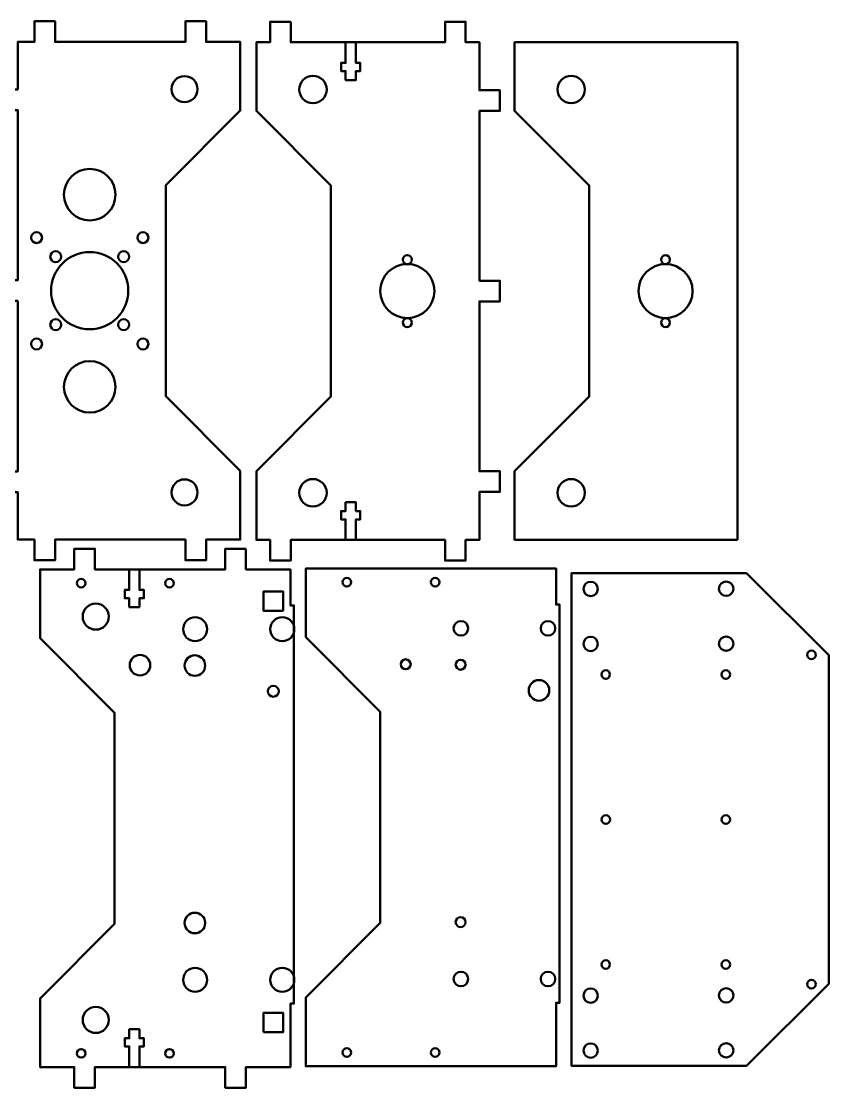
# Model space of a CAD drawing. Header units: millimetres. Extents: x -48 to 621, y -577 to -225.
# Drawn here: x 385.2 to 620.5, y -539.1 to -228.4 of the extents above; entities that cross this region are included whole.
import ezdxf

# ---------------------------------------------------------------- set-up
doc = ezdxf.new("R2010")
doc.units = ezdxf.units.MM
doc.header["$MEASUREMENT"] = 0
doc.layers.add('Layer 1', color=7, linetype='Continuous')

# ---------------------------------------------------------------- blocks, each defined once
blk = doc.blocks.new('block 110')
at = {"layer": 'Layer 1', "color": 165, "lineweight": 50, "true_color": 0x336699}
blk.add_lwpolyline([(384.1, -309.89), (384.1, -359.59), (378.75, -359.59), (378.75, -365.59), (384.1, -365.59), (384.1, -379.44), (389, -379.44), (389, -385.44), (395, -385.44), (395, -379.44), (433, -379.44), (433, -385.44), (439, -385.44), (439, -379.44), (449, -379.44), (449, -359.44), (427.25, -337.69), (427.25, -276.19), (449, -254.44), (449, -234.44), (439, -234.44), (439, -228.44), (433, -228.44), (433, -234.44), (395, -234.44), (395, -228.44), (389, -228.44), (389, -234.44), (384.1, -234.44), (384.1, -248.29), (378.75, -248.29), (378.75, -254.29), (384.1, -254.29), (384.1, -303.89), (378.75, -303.89), (378.75, -309.89), (384.1, -309.89)], dxfattribs=at)
blk = doc.blocks.new('block 111')
at = {"layer": 'Layer 1', "color": 5, "lineweight": 50, "true_color": 0x0000ff}
blk.add_open_spline([(397.6, -334.94), (397.6, -330.79), (400.96, -327.44), (405.1, -327.44), (409.24, -327.44), (412.6, -330.79), (412.6, -334.94), (412.6, -339.08), (409.24, -342.44), (405.1, -342.44), (400.96, -342.44), (397.6, -339.08), (397.6, -334.94)], degree=3, knots=[0, 0, 0, 0, 1, 1, 1, 2, 2, 2, 3, 3, 3, 4, 4, 4, 4], dxfattribs=at)
blk = doc.blocks.new('block 112')
at = {"layer": 'Layer 1', "color": 5, "lineweight": 50, "true_color": 0x0000ff}
blk.add_open_spline([(388, -322.44), (388, -321.55), (388.72, -320.84), (389.6, -320.84), (390.49, -320.84), (391.2, -321.55), (391.2, -322.44), (391.2, -323.32), (390.49, -324.04), (389.6, -324.04), (388.72, -324.04), (388, -323.32), (388, -322.44)], degree=3, knots=[0, 0, 0, 0, 1, 1, 1, 2, 2, 2, 3, 3, 3, 4, 4, 4, 4], dxfattribs=at)
blk = doc.blocks.new('block 113')
at = {"layer": 'Layer 1', "color": 5, "lineweight": 50, "true_color": 0x0000ff}
blk.add_open_spline([(388, -291.44), (388, -290.55), (388.72, -289.84), (389.6, -289.84), (390.49, -289.84), (391.2, -290.55), (391.2, -291.44), (391.2, -292.32), (390.49, -293.04), (389.6, -293.04), (388.72, -293.04), (388, -292.32), (388, -291.44)], degree=3, knots=[0, 0, 0, 0, 1, 1, 1, 2, 2, 2, 3, 3, 3, 4, 4, 4, 4], dxfattribs=at)
blk = doc.blocks.new('block 114')
at = {"layer": 'Layer 1', "color": 5, "lineweight": 50, "true_color": 0x0000ff}
blk.add_open_spline([(419, -291.44), (419, -290.55), (419.72, -289.84), (420.6, -289.84), (421.49, -289.84), (422.2, -290.55), (422.2, -291.44), (422.2, -292.32), (421.49, -293.04), (420.6, -293.04), (419.72, -293.04), (419, -292.32), (419, -291.44)], degree=3, knots=[0, 0, 0, 0, 1, 1, 1, 2, 2, 2, 3, 3, 3, 4, 4, 4, 4], dxfattribs=at)
blk = doc.blocks.new('block 115')
at = {"layer": 'Layer 1', "color": 5, "lineweight": 50, "true_color": 0x0000ff}
blk.add_open_spline([(419, -322.44), (419, -321.55), (419.72, -320.84), (420.6, -320.84), (421.49, -320.84), (422.2, -321.55), (422.2, -322.44), (422.2, -323.32), (421.49, -324.04), (420.6, -324.04), (419.72, -324.04), (419, -323.32), (419, -322.44)], degree=3, knots=[0, 0, 0, 0, 1, 1, 1, 2, 2, 2, 3, 3, 3, 4, 4, 4, 4], dxfattribs=at)
blk = doc.blocks.new('block 116')
at = {"layer": 'Layer 1', "color": 5, "lineweight": 50, "true_color": 0x0000ff}
blk.add_open_spline([(397.6, -278.94), (397.6, -274.79), (400.96, -271.44), (405.1, -271.44), (409.24, -271.44), (412.6, -274.79), (412.6, -278.94), (412.6, -283.08), (409.24, -286.44), (405.1, -286.44), (400.96, -286.44), (397.6, -283.08), (397.6, -278.94)], degree=3, knots=[0, 0, 0, 0, 1, 1, 1, 2, 2, 2, 3, 3, 3, 4, 4, 4, 4], dxfattribs=at)
blk = doc.blocks.new('block 117')
at = {"layer": 'Layer 1', "color": 5, "lineweight": 50, "true_color": 0x0000ff}
blk.add_open_spline([(405.1, -295.66), (411.31, -295.66), (416.35, -300.7), (416.35, -306.91), (416.35, -313.12), (411.31, -318.16), (405.1, -318.16), (398.89, -318.16), (393.85, -313.12), (393.85, -306.91), (393.85, -300.7), (398.89, -295.66), (405.1, -295.66), (405.1, -295.66), (405.1, -295.66), (405.1, -295.66)], degree=3, knots=[0, 0, 0, 0, 1, 1, 1, 2, 2, 2, 3, 3, 3, 4, 4, 4, 5, 5, 5, 5], dxfattribs=at)
blk = doc.blocks.new('block 118')
at = {"layer": 'Layer 1', "color": 5, "lineweight": 50, "true_color": 0x0000ff}
blk.add_open_spline([(415, -315.21), (415.88, -315.21), (416.6, -315.93), (416.6, -316.81), (416.6, -317.69), (415.88, -318.41), (415, -318.41), (414.12, -318.41), (413.4, -317.69), (413.4, -316.81), (413.4, -315.93), (414.12, -315.21), (415, -315.21), (415, -315.21), (415, -315.21), (415, -315.21)], degree=3, knots=[0, 0, 0, 0, 1, 1, 1, 2, 2, 2, 3, 3, 3, 4, 4, 4, 5, 5, 5, 5], dxfattribs=at)
blk = doc.blocks.new('block 119')
at = {"layer": 'Layer 1', "color": 5, "lineweight": 50, "true_color": 0x0000ff}
blk.add_open_spline([(415, -295.41), (415.88, -295.41), (416.6, -296.13), (416.6, -297.01), (416.6, -297.9), (415.88, -298.61), (415, -298.61), (414.12, -298.61), (413.4, -297.9), (413.4, -297.01), (413.4, -296.13), (414.12, -295.41), (415, -295.41), (415, -295.41), (415, -295.41), (415, -295.41)], degree=3, knots=[0, 0, 0, 0, 1, 1, 1, 2, 2, 2, 3, 3, 3, 4, 4, 4, 5, 5, 5, 5], dxfattribs=at)
blk = doc.blocks.new('block 120')
at = {"layer": 'Layer 1', "color": 5, "lineweight": 50, "true_color": 0x0000ff}
blk.add_open_spline([(395.2, -295.41), (396.09, -295.41), (396.8, -296.13), (396.8, -297.01), (396.8, -297.9), (396.09, -298.61), (395.2, -298.61), (394.32, -298.61), (393.6, -297.9), (393.6, -297.01), (393.6, -296.13), (394.32, -295.41), (395.2, -295.41), (395.2, -295.41), (395.2, -295.41), (395.2, -295.41)], degree=3, knots=[0, 0, 0, 0, 1, 1, 1, 2, 2, 2, 3, 3, 3, 4, 4, 4, 5, 5, 5, 5], dxfattribs=at)
blk = doc.blocks.new('block 121')
at = {"layer": 'Layer 1', "color": 5, "lineweight": 50, "true_color": 0x0000ff}
blk.add_open_spline([(395.2, -315.21), (396.09, -315.21), (396.8, -315.93), (396.8, -316.81), (396.8, -317.69), (396.09, -318.41), (395.2, -318.41), (394.32, -318.41), (393.6, -317.69), (393.6, -316.81), (393.6, -315.93), (394.32, -315.21), (395.2, -315.21), (395.2, -315.21), (395.2, -315.21), (395.2, -315.21)], degree=3, knots=[0, 0, 0, 0, 1, 1, 1, 2, 2, 2, 3, 3, 3, 4, 4, 4, 5, 5, 5, 5], dxfattribs=at)
blk = doc.blocks.new('block 122')
at = {"layer": 'Layer 1', "color": 5, "lineweight": 50, "true_color": 0x0000ff}
blk.add_open_spline([(436.54, -248.19), (436.54, -250.29), (434.84, -251.99), (432.75, -251.99), (430.65, -251.99), (428.95, -250.29), (428.95, -248.19), (428.95, -246.09), (430.65, -244.39), (432.75, -244.39), (434.84, -244.39), (436.54, -246.09), (436.54, -248.19)], degree=3, knots=[0, 0, 0, 0, 1, 1, 1, 2, 2, 2, 3, 3, 3, 4, 4, 4, 4], dxfattribs=at)
blk = doc.blocks.new('block 123')
at = {"layer": 'Layer 1', "color": 5, "lineweight": 50, "true_color": 0x0000ff}
blk.add_open_spline([(436.54, -365.69), (436.54, -367.79), (434.84, -369.49), (432.75, -369.49), (430.65, -369.49), (428.95, -367.79), (428.95, -365.69), (428.95, -363.59), (430.65, -361.89), (432.75, -361.89), (434.84, -361.89), (436.54, -363.59), (436.54, -365.69)], degree=3, knots=[0, 0, 0, 0, 1, 1, 1, 2, 2, 2, 3, 3, 3, 4, 4, 4, 4], dxfattribs=at)
blk = doc.blocks.new('block 124')
at = {"layer": 'Layer 1', "color": 165, "lineweight": 50, "true_color": 0x336699}
blk.add_lwpolyline([(463.68, -228.54), (457.68, -228.54), (457.68, -234.54), (453.68, -234.54), (453.68, -254.54), (475.43, -276.29), (475.43, -337.78), (453.68, -359.54), (453.68, -379.54), (457.68, -379.54), (457.68, -385.54), (463.68, -385.54), (463.68, -379.54), (508.68, -379.54), (508.68, -385.54), (514.68, -385.54), (514.68, -379.54), (518.68, -379.54), (518.68, -365.54), (524.68, -365.54), (524.68, -359.54), (518.68, -359.54), (518.68, -310.02), (524.68, -310.02), (524.68, -304.02), (518.68, -304.02), (518.68, -254.54), (524.68, -254.54), (524.68, -248.54), (518.68, -248.54), (518.68, -234.54), (514.68, -234.54), (514.68, -228.54), (508.68, -228.54), (508.68, -234.54), (463.68, -234.54), (463.68, -228.54)], dxfattribs=at)
blk = doc.blocks.new('block 125')
at = {"layer": 'Layer 1', "color": 5, "lineweight": 50, "true_color": 0x0000ff}
blk.add_open_spline([(474.18, -365.79), (474.18, -367.99), (472.39, -369.79), (470.18, -369.79), (467.97, -369.79), (466.18, -367.99), (466.18, -365.79), (466.18, -363.58), (467.97, -361.79), (470.18, -361.79), (472.39, -361.79), (474.18, -363.58), (474.18, -365.79)], degree=3, knots=[0, 0, 0, 0, 1, 1, 1, 2, 2, 2, 3, 3, 3, 4, 4, 4, 4], dxfattribs=at)
blk = doc.blocks.new('block 126')
at = {"layer": 'Layer 1', "color": 5, "lineweight": 50, "true_color": 0x0000ff}
blk.add_open_spline([(474.18, -248.29), (474.18, -250.5), (472.39, -252.29), (470.18, -252.29), (467.97, -252.29), (466.18, -250.5), (466.18, -248.29), (466.18, -246.08), (467.97, -244.29), (470.18, -244.29), (472.39, -244.29), (474.18, -246.08), (474.18, -248.29)], degree=3, knots=[0, 0, 0, 0, 1, 1, 1, 2, 2, 2, 3, 3, 3, 4, 4, 4, 4], dxfattribs=at)
blk = doc.blocks.new('block 127')
at = {"layer": 'Layer 1', "color": 5, "lineweight": 50, "true_color": 0x0000ff}
blk.add_open_spline([(498.98, -297.86), (498.98, -298.58), (498.4, -299.16), (497.68, -299.16), (496.97, -299.16), (496.38, -298.58), (496.38, -297.86), (496.38, -297.15), (496.97, -296.56), (497.68, -296.56), (498.4, -296.56), (498.98, -297.15), (498.98, -297.86)], degree=3, knots=[0, 0, 0, 0, 1, 1, 1, 2, 2, 2, 3, 3, 3, 4, 4, 4, 4], dxfattribs=at)
blk = doc.blocks.new('block 128')
at = {"layer": 'Layer 1', "color": 5, "lineweight": 50, "true_color": 0x0000ff}
blk.add_open_spline([(505.56, -307.04), (505.56, -311.39), (502.03, -314.91), (497.68, -314.91), (493.33, -314.91), (489.81, -311.39), (489.81, -307.04), (489.81, -302.69), (493.33, -299.16), (497.68, -299.16), (502.03, -299.16), (505.56, -302.69), (505.56, -307.04)], degree=3, knots=[0, 0, 0, 0, 1, 1, 1, 2, 2, 2, 3, 3, 3, 4, 4, 4, 4], dxfattribs=at)
blk = doc.blocks.new('block 129')
at = {"layer": 'Layer 1', "color": 5, "lineweight": 50, "true_color": 0x0000ff}
blk.add_open_spline([(498.98, -316.21), (498.98, -316.93), (498.4, -317.51), (497.68, -317.51), (496.97, -317.51), (496.38, -316.93), (496.38, -316.21), (496.38, -315.49), (496.97, -314.91), (497.68, -314.91), (498.4, -314.91), (498.98, -315.49), (498.98, -316.21)], degree=3, knots=[0, 0, 0, 0, 1, 1, 1, 2, 2, 2, 3, 3, 3, 4, 4, 4, 4], dxfattribs=at)
blk = doc.blocks.new('block 130')
at = {"layer": 'Layer 1', "color": 5, "lineweight": 50, "true_color": 0x0000ff}
blk.add_lwpolyline([(482.68, -379.54), (482.68, -373.54), (483.98, -373.54), (483.98, -371.14), (482.68, -371.14), (482.68, -368.54), (479.68, -368.54), (479.68, -371.14), (478.38, -371.14), (478.38, -373.54), (479.68, -373.54), (479.68, -379.54)], dxfattribs=at)
blk = doc.blocks.new('block 131')
at = {"layer": 'Layer 1', "color": 5, "lineweight": 50, "true_color": 0x0000ff}
blk.add_lwpolyline([(479.68, -234.54), (479.68, -240.54), (478.38, -240.54), (478.38, -242.94), (479.68, -242.94), (479.68, -245.54), (482.68, -245.54), (482.68, -242.94), (483.98, -242.94), (483.98, -240.54), (482.68, -240.54), (482.68, -234.54)], dxfattribs=at)
blk = doc.blocks.new('block 132')
at = {"layer": 'Layer 1', "color": 5, "lineweight": 50, "true_color": 0x0000ff}
blk.add_open_spline([(549.45, -365.79), (549.45, -368), (547.66, -369.79), (545.45, -369.79), (543.24, -369.79), (541.45, -368), (541.45, -365.79), (541.45, -363.58), (543.24, -361.79), (545.45, -361.79), (547.66, -361.79), (549.45, -363.58), (549.45, -365.79)], degree=3, knots=[0, 0, 0, 0, 1, 1, 1, 2, 2, 2, 3, 3, 3, 4, 4, 4, 4], dxfattribs=at)
blk = doc.blocks.new('block 133')
at = {"layer": 'Layer 1', "color": 165, "lineweight": 50, "true_color": 0x336699}
blk.add_lwpolyline([(593.95, -379.54), (593.95, -234.54), (528.95, -234.54), (528.95, -254.54), (550.7, -276.29), (550.7, -337.79), (528.95, -359.54), (528.95, -379.54), (593.95, -379.54)], dxfattribs=at)
blk = doc.blocks.new('block 134')
at = {"layer": 'Layer 1', "color": 5, "lineweight": 50, "true_color": 0x0000ff}
blk.add_open_spline([(580.83, -307.04), (580.83, -311.39), (577.3, -314.91), (572.95, -314.91), (568.6, -314.91), (565.08, -311.39), (565.08, -307.04), (565.08, -302.69), (568.6, -299.16), (572.95, -299.16), (577.3, -299.16), (580.83, -302.69), (580.83, -307.04)], degree=3, knots=[0, 0, 0, 0, 1, 1, 1, 2, 2, 2, 3, 3, 3, 4, 4, 4, 4], dxfattribs=at)
blk = doc.blocks.new('block 135')
at = {"layer": 'Layer 1', "color": 5, "lineweight": 50, "true_color": 0x0000ff}
blk.add_open_spline([(574.25, -297.87), (574.25, -298.58), (573.67, -299.17), (572.95, -299.17), (572.23, -299.17), (571.65, -298.58), (571.65, -297.87), (571.65, -297.15), (572.23, -296.57), (572.95, -296.57), (573.67, -296.57), (574.25, -297.15), (574.25, -297.87)], degree=3, knots=[0, 0, 0, 0, 1, 1, 1, 2, 2, 2, 3, 3, 3, 4, 4, 4, 4], dxfattribs=at)
blk = doc.blocks.new('block 136')
at = {"layer": 'Layer 1', "color": 5, "lineweight": 50, "true_color": 0x0000ff}
blk.add_open_spline([(574.25, -316.21), (574.25, -316.93), (573.67, -317.51), (572.95, -317.51), (572.23, -317.51), (571.65, -316.93), (571.65, -316.21), (571.65, -315.5), (572.23, -314.91), (572.95, -314.91), (573.67, -314.91), (574.25, -315.5), (574.25, -316.21)], degree=3, knots=[0, 0, 0, 0, 1, 1, 1, 2, 2, 2, 3, 3, 3, 4, 4, 4, 4], dxfattribs=at)
blk = doc.blocks.new('block 137')
at = {"layer": 'Layer 1', "color": 5, "lineweight": 50, "true_color": 0x0000ff}
blk.add_open_spline([(549.45, -248.29), (549.45, -250.5), (547.66, -252.29), (545.45, -252.29), (543.24, -252.29), (541.45, -250.5), (541.45, -248.29), (541.45, -246.08), (543.24, -244.29), (545.45, -244.29), (547.66, -244.29), (549.45, -246.08), (549.45, -248.29)], degree=3, knots=[0, 0, 0, 0, 1, 1, 1, 2, 2, 2, 3, 3, 3, 4, 4, 4, 4], dxfattribs=at)
blk = doc.blocks.new('block 138')
at = {"layer": 'Layer 1', "color": 165, "lineweight": 50, "true_color": 0x336699}
blk.add_lwpolyline([(450.61, -382.12), (450.61, -388.12), (463.61, -388.12), (463.61, -398.62), (464.61, -398.62), (464.61, -514.62), (463.61, -514.62), (463.61, -533.12), (450.61, -533.12), (450.61, -539.12), (444.61, -539.12), (444.61, -533.12), (406.61, -533.12), (406.61, -539.12), (400.61, -539.12), (400.61, -533.12), (390.61, -533.12), (390.61, -513.12), (412.36, -491.37), (412.36, -429.87), (390.61, -408.12), (390.61, -388.12), (400.61, -388.12), (400.61, -382.12), (406.61, -382.12), (406.61, -388.12), (444.61, -388.12), (444.61, -382.12), (450.61, -382.12)], dxfattribs=at)
blk = doc.blocks.new('block 139')
at = {"layer": 'Layer 1', "color": 5, "lineweight": 50, "true_color": 0x0000ff}
blk.add_open_spline([(457.73, -405.55), (457.73, -403.61), (459.3, -402.05), (461.23, -402.05), (463.17, -402.05), (464.73, -403.61), (464.73, -405.55), (464.73, -407.48), (463.17, -409.05), (461.23, -409.05), (459.3, -409.05), (457.73, -407.48), (457.73, -405.55)], degree=3, knots=[0, 0, 0, 0, 1, 1, 1, 2, 2, 2, 3, 3, 3, 4, 4, 4, 4], dxfattribs=at)
blk = doc.blocks.new('block 140')
at = {"layer": 'Layer 1', "color": 5, "lineweight": 50, "true_color": 0x0000ff}
blk.add_open_spline([(457.01, -423.62), (457.01, -422.74), (457.73, -422.02), (458.61, -422.02), (459.49, -422.02), (460.21, -422.74), (460.21, -423.62), (460.21, -424.5), (459.49, -425.22), (458.61, -425.22), (457.73, -425.22), (457.01, -424.5), (457.01, -423.62)], degree=3, knots=[0, 0, 0, 0, 1, 1, 1, 2, 2, 2, 3, 3, 3, 4, 4, 4, 4], dxfattribs=at)
blk = doc.blocks.new('block 141')
at = {"layer": 'Layer 1', "color": 5, "lineweight": 50, "true_color": 0x0000ff}
blk.add_lwpolyline([(455.76, -522.97), (455.76, -517.27), (461.46, -517.27), (461.46, -522.97), (455.76, -522.97)], dxfattribs=at)
blk = doc.blocks.new('block 142')
at = {"layer": 'Layer 1', "color": 5, "lineweight": 50, "true_color": 0x0000ff}
blk.add_open_spline([(432.33, -405.55), (432.33, -403.61), (433.9, -402.05), (435.83, -402.05), (437.77, -402.05), (439.33, -403.61), (439.33, -405.55), (439.33, -407.48), (437.77, -409.05), (435.83, -409.05), (433.9, -409.05), (432.33, -407.48), (432.33, -405.55)], degree=3, knots=[0, 0, 0, 0, 1, 1, 1, 2, 2, 2, 3, 3, 3, 4, 4, 4, 4], dxfattribs=at)
blk = doc.blocks.new('block 143')
at = {"layer": 'Layer 1', "color": 5, "lineweight": 50, "true_color": 0x0000ff}
blk.add_open_spline([(401.36, -529.12), (401.36, -528.43), (401.92, -527.87), (402.61, -527.87), (403.3, -527.87), (403.86, -528.43), (403.86, -529.12), (403.86, -529.81), (403.3, -530.37), (402.61, -530.37), (401.92, -530.37), (401.36, -529.81), (401.36, -529.12)], degree=3, knots=[0, 0, 0, 0, 1, 1, 1, 2, 2, 2, 3, 3, 3, 4, 4, 4, 4], dxfattribs=at)
blk = doc.blocks.new('block 144')
at = {"layer": 'Layer 1', "color": 5, "lineweight": 50, "true_color": 0x0000ff}
blk.add_lwpolyline([(461.46, -400.22), (455.76, -400.22), (455.76, -394.52), (461.46, -394.52), (461.46, -400.22)], dxfattribs=at)
blk = doc.blocks.new('block 145')
at = {"layer": 'Layer 1', "color": 5, "lineweight": 50, "true_color": 0x0000ff}
blk.add_lwpolyline([(419.61, -533.12), (419.61, -527.12), (420.91, -527.12), (420.91, -524.72), (419.61, -524.72), (419.61, -522.12), (416.61, -522.12), (416.61, -524.72), (415.31, -524.72), (415.31, -527.12), (416.61, -527.12), (416.61, -533.12)], dxfattribs=at)
blk = doc.blocks.new('block 146')
at = {"layer": 'Layer 1', "color": 5, "lineweight": 50, "true_color": 0x0000ff}
blk.add_lwpolyline([(419.61, -388.12), (419.61, -394.12), (420.91, -394.12), (420.91, -396.52), (419.61, -396.52), (419.61, -399.12), (416.61, -399.12), (416.61, -396.52), (415.31, -396.52), (415.31, -394.12), (416.61, -394.12), (416.61, -388.12)], dxfattribs=at)
blk = doc.blocks.new('block 147')
at = {"layer": 'Layer 1', "color": 5, "lineweight": 50, "true_color": 0x0000ff}
blk.add_open_spline([(457.73, -507.69), (457.73, -505.76), (459.3, -504.19), (461.23, -504.19), (463.17, -504.19), (464.73, -505.76), (464.73, -507.69), (464.73, -509.63), (463.17, -511.19), (461.23, -511.19), (459.3, -511.19), (457.73, -509.63), (457.73, -507.69)], degree=3, knots=[0, 0, 0, 0, 1, 1, 1, 2, 2, 2, 3, 3, 3, 4, 4, 4, 4], dxfattribs=at)
blk = doc.blocks.new('block 148')
at = {"layer": 'Layer 1', "color": 5, "lineweight": 50, "true_color": 0x0000ff}
blk.add_open_spline([(432.33, -507.69), (432.33, -505.76), (433.9, -504.19), (435.83, -504.19), (437.77, -504.19), (439.33, -505.76), (439.33, -507.69), (439.33, -509.63), (437.77, -511.19), (435.83, -511.19), (433.9, -511.19), (432.33, -509.63), (432.33, -507.69)], degree=3, knots=[0, 0, 0, 0, 1, 1, 1, 2, 2, 2, 3, 3, 3, 4, 4, 4, 4], dxfattribs=at)
blk = doc.blocks.new('block 149')
at = {"layer": 'Layer 1', "color": 5, "lineweight": 50, "true_color": 0x0000ff}
blk.add_open_spline([(427.12, -529.12), (427.12, -528.43), (427.68, -527.87), (428.37, -527.87), (429.06, -527.87), (429.62, -528.43), (429.62, -529.12), (429.62, -529.81), (429.06, -530.37), (428.37, -530.37), (427.68, -530.37), (427.12, -529.81), (427.12, -529.12)], degree=3, knots=[0, 0, 0, 0, 1, 1, 1, 2, 2, 2, 3, 3, 3, 4, 4, 4, 4], dxfattribs=at)
blk = doc.blocks.new('block 150')
at = {"layer": 'Layer 1', "color": 5, "lineweight": 50, "true_color": 0x0000ff}
blk.add_open_spline([(432.76, -416.14), (432.76, -414.49), (434.1, -413.14), (435.76, -413.14), (437.42, -413.14), (438.76, -414.49), (438.76, -416.14), (438.76, -417.8), (437.42, -419.14), (435.76, -419.14), (434.1, -419.14), (432.76, -417.8), (432.76, -416.14)], degree=3, knots=[0, 0, 0, 0, 1, 1, 1, 2, 2, 2, 3, 3, 3, 4, 4, 4, 4], dxfattribs=at)
blk = doc.blocks.new('block 151')
at = {"layer": 'Layer 1', "color": 5, "lineweight": 50, "true_color": 0x0000ff}
blk.add_open_spline([(416.76, -416.02), (416.76, -414.36), (418.1, -413.02), (419.76, -413.02), (421.42, -413.02), (422.76, -414.36), (422.76, -416.02), (422.76, -417.67), (421.42, -419.02), (419.76, -419.02), (418.1, -419.02), (416.76, -417.67), (416.76, -416.02)], degree=3, knots=[0, 0, 0, 0, 1, 1, 1, 2, 2, 2, 3, 3, 3, 4, 4, 4, 4], dxfattribs=at)
blk = doc.blocks.new('block 152')
at = {"layer": 'Layer 1', "color": 5, "lineweight": 50, "true_color": 0x0000ff}
blk.add_open_spline([(432.76, -491.14), (432.76, -489.48), (434.1, -488.14), (435.76, -488.14), (437.42, -488.14), (438.76, -489.48), (438.76, -491.14), (438.76, -492.8), (437.42, -494.14), (435.76, -494.14), (434.1, -494.14), (432.76, -492.8), (432.76, -491.14)], degree=3, knots=[0, 0, 0, 0, 1, 1, 1, 2, 2, 2, 3, 3, 3, 4, 4, 4, 4], dxfattribs=at)
blk = doc.blocks.new('block 153')
at = {"layer": 'Layer 1', "color": 5, "lineweight": 50, "true_color": 0x0000ff}
blk.add_open_spline([(401.36, -392.12), (401.36, -391.43), (401.92, -390.87), (402.61, -390.87), (403.3, -390.87), (403.86, -391.43), (403.86, -392.12), (403.86, -392.81), (403.3, -393.37), (402.61, -393.37), (401.92, -393.37), (401.36, -392.81), (401.36, -392.12)], degree=3, knots=[0, 0, 0, 0, 1, 1, 1, 2, 2, 2, 3, 3, 3, 4, 4, 4, 4], dxfattribs=at)
blk = doc.blocks.new('block 154')
at = {"layer": 'Layer 1', "color": 5, "lineweight": 50, "true_color": 0x0000ff}
blk.add_open_spline([(403.06, -519.37), (403.06, -517.27), (404.76, -515.57), (406.86, -515.57), (408.96, -515.57), (410.66, -517.27), (410.66, -519.37), (410.66, -521.47), (408.96, -523.17), (406.86, -523.17), (404.76, -523.17), (403.06, -521.47), (403.06, -519.37)], degree=3, knots=[0, 0, 0, 0, 1, 1, 1, 2, 2, 2, 3, 3, 3, 4, 4, 4, 4], dxfattribs=at)
blk = doc.blocks.new('block 155')
at = {"layer": 'Layer 1', "color": 5, "lineweight": 50, "true_color": 0x0000ff}
blk.add_open_spline([(427.12, -392.12), (427.12, -391.43), (427.68, -390.87), (428.37, -390.87), (429.06, -390.87), (429.62, -391.43), (429.62, -392.12), (429.62, -392.81), (429.06, -393.37), (428.37, -393.37), (427.68, -393.37), (427.12, -392.81), (427.12, -392.12)], degree=3, knots=[0, 0, 0, 0, 1, 1, 1, 2, 2, 2, 3, 3, 3, 4, 4, 4, 4], dxfattribs=at)
blk = doc.blocks.new('block 156')
at = {"layer": 'Layer 1', "color": 5, "lineweight": 50, "true_color": 0x0000ff}
blk.add_open_spline([(403.06, -401.87), (403.06, -399.77), (404.76, -398.07), (406.86, -398.07), (408.96, -398.07), (410.66, -399.77), (410.66, -401.87), (410.66, -403.97), (408.96, -405.67), (406.86, -405.67), (404.76, -405.67), (403.06, -403.97), (403.06, -401.87)], degree=3, knots=[0, 0, 0, 0, 1, 1, 1, 2, 2, 2, 3, 3, 3, 4, 4, 4, 4], dxfattribs=at)
blk = doc.blocks.new('block 157')
at = {"layer": 'Layer 1', "color": 5, "lineweight": 50, "true_color": 0x0000ff}
blk.add_open_spline([(511.16, -507.44), (511.16, -506.27), (512.11, -505.32), (513.28, -505.32), (514.46, -505.32), (515.41, -506.27), (515.41, -507.44), (515.41, -508.61), (514.46, -509.57), (513.28, -509.57), (512.11, -509.57), (511.16, -508.61), (511.16, -507.44)], degree=3, knots=[0, 0, 0, 0, 1, 1, 1, 2, 2, 2, 3, 3, 3, 4, 4, 4, 4], dxfattribs=at)
blk = doc.blocks.new('block 158')
at = {"layer": 'Layer 1', "color": 5, "lineweight": 50, "true_color": 0x0000ff}
blk.add_open_spline([(536.56, -405.29), (536.56, -404.12), (537.51, -403.17), (538.68, -403.17), (539.86, -403.17), (540.81, -404.12), (540.81, -405.29), (540.81, -406.47), (539.86, -407.42), (538.68, -407.42), (537.51, -407.42), (536.56, -406.47), (536.56, -405.29)], degree=3, knots=[0, 0, 0, 0, 1, 1, 1, 2, 2, 2, 3, 3, 3, 4, 4, 4, 4], dxfattribs=at)
blk = doc.blocks.new('block 159')
at = {"layer": 'Layer 1', "color": 165, "lineweight": 50, "true_color": 0x336699}
blk.add_lwpolyline([(468.06, -407.87), (489.81, -429.62), (489.81, -491.12), (468.06, -512.87), (468.06, -532.87), (541.06, -532.87), (541.06, -514.37), (542.06, -514.37), (542.06, -398.37), (541.06, -398.37), (541.06, -387.87), (468.06, -387.87), (468.06, -407.87)], dxfattribs=at)
blk = doc.blocks.new('block 160')
at = {"layer": 'Layer 1', "color": 5, "lineweight": 50, "true_color": 0x0000ff}
blk.add_open_spline([(478.81, -391.87), (478.81, -391.18), (479.37, -390.62), (480.06, -390.62), (480.75, -390.62), (481.31, -391.18), (481.31, -391.87), (481.31, -392.56), (480.75, -393.12), (480.06, -393.12), (479.37, -393.12), (478.81, -392.56), (478.81, -391.87)], degree=3, knots=[0, 0, 0, 0, 1, 1, 1, 2, 2, 2, 3, 3, 3, 4, 4, 4, 4], dxfattribs=at)
blk = doc.blocks.new('block 161')
at = {"layer": 'Layer 1', "color": 5, "lineweight": 50, "true_color": 0x0000ff}
blk.add_open_spline([(504.57, -528.87), (504.57, -528.18), (505.13, -527.62), (505.82, -527.62), (506.51, -527.62), (507.07, -528.18), (507.07, -528.87), (507.07, -529.56), (506.51, -530.12), (505.82, -530.12), (505.13, -530.12), (504.57, -529.56), (504.57, -528.87)], degree=3, knots=[0, 0, 0, 0, 1, 1, 1, 2, 2, 2, 3, 3, 3, 4, 4, 4, 4], dxfattribs=at)
blk = doc.blocks.new('block 162')
at = {"layer": 'Layer 1', "color": 5, "lineweight": 50, "true_color": 0x0000ff}
blk.add_open_spline([(478.81, -528.87), (478.81, -528.18), (479.37, -527.62), (480.06, -527.62), (480.75, -527.62), (481.31, -528.18), (481.31, -528.87), (481.31, -529.56), (480.75, -530.12), (480.06, -530.12), (479.37, -530.12), (478.81, -529.56), (478.81, -528.87)], degree=3, knots=[0, 0, 0, 0, 1, 1, 1, 2, 2, 2, 3, 3, 3, 4, 4, 4, 4], dxfattribs=at)
blk = doc.blocks.new('block 163')
at = {"layer": 'Layer 1', "color": 5, "lineweight": 50, "true_color": 0x0000ff}
blk.add_open_spline([(511.16, -405.29), (511.16, -404.12), (512.11, -403.17), (513.28, -403.17), (514.46, -403.17), (515.41, -404.12), (515.41, -405.29), (515.41, -406.47), (514.46, -407.42), (513.28, -407.42), (512.11, -407.42), (511.16, -406.47), (511.16, -405.29)], degree=3, knots=[0, 0, 0, 0, 1, 1, 1, 2, 2, 2, 3, 3, 3, 4, 4, 4, 4], dxfattribs=at)
blk = doc.blocks.new('block 164')
at = {"layer": 'Layer 1', "color": 5, "lineweight": 50, "true_color": 0x0000ff}
blk.add_open_spline([(511.76, -490.89), (511.76, -491.69), (512.41, -492.34), (513.21, -492.34), (514.01, -492.34), (514.66, -491.69), (514.66, -490.89), (514.66, -490.09), (514.01, -489.44), (513.21, -489.44), (512.41, -489.44), (511.76, -490.09), (511.76, -490.89)], degree=3, knots=[0, 0, 0, 0, 1, 1, 1, 2, 2, 2, 3, 3, 3, 4, 4, 4, 4], dxfattribs=at)
blk = doc.blocks.new('block 165')
at = {"layer": 'Layer 1', "color": 5, "lineweight": 50, "true_color": 0x0000ff}
blk.add_open_spline([(533.06, -423.37), (533.06, -421.71), (534.4, -420.37), (536.06, -420.37), (537.72, -420.37), (539.06, -421.71), (539.06, -423.37), (539.06, -425.02), (537.72, -426.37), (536.06, -426.37), (534.4, -426.37), (533.06, -425.02), (533.06, -423.37)], degree=3, knots=[0, 0, 0, 0, 1, 1, 1, 2, 2, 2, 3, 3, 3, 4, 4, 4, 4], dxfattribs=at)
blk = doc.blocks.new('block 166')
at = {"layer": 'Layer 1', "color": 5, "lineweight": 50, "true_color": 0x0000ff}
blk.add_open_spline([(536.56, -507.44), (536.56, -506.27), (537.51, -505.32), (538.68, -505.32), (539.86, -505.32), (540.81, -506.27), (540.81, -507.44), (540.81, -508.62), (539.86, -509.57), (538.68, -509.57), (537.51, -509.57), (536.56, -508.62), (536.56, -507.44)], degree=3, knots=[0, 0, 0, 0, 1, 1, 1, 2, 2, 2, 3, 3, 3, 4, 4, 4, 4], dxfattribs=at)
blk = doc.blocks.new('block 167')
at = {"layer": 'Layer 1', "color": 5, "lineweight": 50, "true_color": 0x0000ff}
blk.add_open_spline([(495.76, -415.76), (495.76, -416.57), (496.41, -417.22), (497.21, -417.22), (498.01, -417.22), (498.66, -416.57), (498.66, -415.76), (498.66, -414.96), (498.01, -414.32), (497.21, -414.32), (496.41, -414.32), (495.76, -414.96), (495.76, -415.76)], degree=3, knots=[0, 0, 0, 0, 1, 1, 1, 2, 2, 2, 3, 3, 3, 4, 4, 4, 4], dxfattribs=at)
blk = doc.blocks.new('block 168')
at = {"layer": 'Layer 1', "color": 5, "lineweight": 50, "true_color": 0x0000ff}
blk.add_open_spline([(511.76, -415.89), (511.76, -416.69), (512.41, -417.34), (513.21, -417.34), (514.01, -417.34), (514.66, -416.69), (514.66, -415.89), (514.66, -415.09), (514.01, -414.44), (513.21, -414.44), (512.41, -414.44), (511.76, -415.09), (511.76, -415.89)], degree=3, knots=[0, 0, 0, 0, 1, 1, 1, 2, 2, 2, 3, 3, 3, 4, 4, 4, 4], dxfattribs=at)
blk = doc.blocks.new('block 169')
at = {"layer": 'Layer 1', "color": 5, "lineweight": 50, "true_color": 0x0000ff}
blk.add_open_spline([(478.81, -391.87), (478.81, -391.18), (479.37, -390.62), (480.06, -390.62), (480.75, -390.62), (481.31, -391.18), (481.31, -391.87), (481.31, -392.56), (480.75, -393.12), (480.06, -393.12), (479.37, -393.12), (478.81, -392.56), (478.81, -391.87)], degree=3, knots=[0, 0, 0, 0, 1, 1, 1, 2, 2, 2, 3, 3, 3, 4, 4, 4, 4], dxfattribs=at)
blk = doc.blocks.new('block 170')
at = {"layer": 'Layer 1', "color": 5, "lineweight": 50, "true_color": 0x0000ff}
blk.add_open_spline([(504.57, -391.87), (504.57, -391.18), (505.13, -390.62), (505.82, -390.62), (506.51, -390.62), (507.07, -391.18), (507.07, -391.87), (507.07, -392.56), (506.51, -393.12), (505.82, -393.12), (505.13, -393.12), (504.57, -392.56), (504.57, -391.87)], degree=3, knots=[0, 0, 0, 0, 1, 1, 1, 2, 2, 2, 3, 3, 3, 4, 4, 4, 4], dxfattribs=at)
blk = doc.blocks.new('block 171')
at = {"layer": 'Layer 1', "color": 5, "lineweight": 50, "true_color": 0x0000ff}
blk.add_open_spline([(553.23, -393.82), (553.23, -394.98), (552.29, -395.92), (551.13, -395.92), (549.97, -395.92), (549.03, -394.98), (549.03, -393.82), (549.03, -392.66), (549.97, -391.72), (551.13, -391.72), (552.29, -391.72), (553.23, -392.66), (553.23, -393.82)], degree=3, knots=[0, 0, 0, 0, 1, 1, 1, 2, 2, 2, 3, 3, 3, 4, 4, 4, 4], dxfattribs=at)
blk = doc.blocks.new('block 172')
at = {"layer": 'Layer 1', "color": 165, "lineweight": 50, "true_color": 0x336699}
blk.add_lwpolyline([(596.51, -389.26), (545.51, -389.26), (545.51, -532.74), (596.51, -532.74), (620.51, -508.91), (620.51, -413.09), (596.51, -389.26)], dxfattribs=at)
blk = doc.blocks.new('block 173')
at = {"layer": 'Layer 1', "color": 5, "lineweight": 50, "true_color": 0x0000ff}
blk.add_open_spline([(553.23, -409.82), (553.23, -410.98), (552.29, -411.92), (551.13, -411.92), (549.97, -411.92), (549.03, -410.98), (549.03, -409.82), (549.03, -408.66), (549.97, -407.72), (551.13, -407.72), (552.29, -407.72), (553.23, -408.66), (553.23, -409.82)], degree=3, knots=[0, 0, 0, 0, 1, 1, 1, 2, 2, 2, 3, 3, 3, 4, 4, 4, 4], dxfattribs=at)
blk = doc.blocks.new('block 174')
at = {"layer": 'Layer 1', "color": 5, "lineweight": 50, "true_color": 0x0000ff}
blk.add_open_spline([(592.73, -528.24), (592.73, -529.4), (591.79, -530.34), (590.63, -530.34), (589.47, -530.34), (588.53, -529.4), (588.53, -528.24), (588.53, -527.08), (589.47, -526.14), (590.63, -526.14), (591.79, -526.14), (592.73, -527.08), (592.73, -528.24)], degree=3, knots=[0, 0, 0, 0, 1, 1, 1, 2, 2, 2, 3, 3, 3, 4, 4, 4, 4], dxfattribs=at)
blk = doc.blocks.new('block 175')
at = {"layer": 'Layer 1', "color": 5, "lineweight": 50, "true_color": 0x0000ff}
blk.add_open_spline([(592.73, -512.24), (592.73, -513.4), (591.79, -514.34), (590.63, -514.34), (589.47, -514.34), (588.53, -513.4), (588.53, -512.24), (588.53, -511.08), (589.47, -510.14), (590.63, -510.14), (591.79, -510.14), (592.73, -511.08), (592.73, -512.24)], degree=3, knots=[0, 0, 0, 0, 1, 1, 1, 2, 2, 2, 3, 3, 3, 4, 4, 4, 4], dxfattribs=at)
blk = doc.blocks.new('block 176')
at = {"layer": 'Layer 1', "color": 5, "lineweight": 50, "true_color": 0x0000ff}
blk.add_open_spline([(616.76, -508.99), (616.76, -509.68), (616.2, -510.24), (615.51, -510.24), (614.82, -510.24), (614.26, -509.68), (614.26, -508.99), (614.26, -508.3), (614.82, -507.74), (615.51, -507.74), (616.2, -507.74), (616.76, -508.3), (616.76, -508.99)], degree=3, knots=[0, 0, 0, 0, 1, 1, 1, 2, 2, 2, 3, 3, 3, 4, 4, 4, 4], dxfattribs=at)
blk = doc.blocks.new('block 177')
at = {"layer": 'Layer 1', "color": 5, "lineweight": 50, "true_color": 0x0000ff}
blk.add_open_spline([(592.73, -409.76), (592.73, -410.92), (591.79, -411.86), (590.63, -411.86), (589.47, -411.86), (588.53, -410.92), (588.53, -409.76), (588.53, -408.6), (589.47, -407.66), (590.63, -407.66), (591.79, -407.66), (592.73, -408.6), (592.73, -409.76)], degree=3, knots=[0, 0, 0, 0, 1, 1, 1, 2, 2, 2, 3, 3, 3, 4, 4, 4, 4], dxfattribs=at)
blk = doc.blocks.new('block 178')
at = {"layer": 'Layer 1', "color": 5, "lineweight": 50, "true_color": 0x0000ff}
blk.add_open_spline([(616.76, -413.01), (616.76, -413.7), (616.2, -414.26), (615.51, -414.26), (614.82, -414.26), (614.26, -413.7), (614.26, -413.01), (614.26, -412.32), (614.82, -411.76), (615.51, -411.76), (616.2, -411.76), (616.76, -412.32), (616.76, -413.01)], degree=3, knots=[0, 0, 0, 0, 1, 1, 1, 2, 2, 2, 3, 3, 3, 4, 4, 4, 4], dxfattribs=at)
blk = doc.blocks.new('block 179')
at = {"layer": 'Layer 1', "color": 5, "lineweight": 50, "true_color": 0x0000ff}
blk.add_open_spline([(591.76, -503.24), (591.76, -503.93), (591.2, -504.49), (590.51, -504.49), (589.82, -504.49), (589.26, -503.93), (589.26, -503.24), (589.26, -502.55), (589.82, -501.99), (590.51, -501.99), (591.2, -501.99), (591.76, -502.55), (591.76, -503.24)], degree=3, knots=[0, 0, 0, 0, 1, 1, 1, 2, 2, 2, 3, 3, 3, 4, 4, 4, 4], dxfattribs=at)
blk = doc.blocks.new('block 180')
at = {"layer": 'Layer 1', "color": 5, "lineweight": 50, "true_color": 0x0000ff}
blk.add_open_spline([(592.73, -393.76), (592.73, -394.92), (591.79, -395.86), (590.63, -395.86), (589.47, -395.86), (588.53, -394.92), (588.53, -393.76), (588.53, -392.6), (589.47, -391.66), (590.63, -391.66), (591.79, -391.66), (592.73, -392.6), (592.73, -393.76)], degree=3, knots=[0, 0, 0, 0, 1, 1, 1, 2, 2, 2, 3, 3, 3, 4, 4, 4, 4], dxfattribs=at)
blk = doc.blocks.new('block 181')
at = {"layer": 'Layer 1', "color": 5, "lineweight": 50, "true_color": 0x0000ff}
blk.add_open_spline([(553.23, -528.3), (553.23, -529.46), (552.29, -530.4), (551.13, -530.4), (549.97, -530.4), (549.03, -529.46), (549.03, -528.3), (549.03, -527.14), (549.97, -526.2), (551.13, -526.2), (552.29, -526.2), (553.23, -527.14), (553.23, -528.3)], degree=3, knots=[0, 0, 0, 0, 1, 1, 1, 2, 2, 2, 3, 3, 3, 4, 4, 4, 4], dxfattribs=at)
blk = doc.blocks.new('block 182')
at = {"layer": 'Layer 1', "color": 5, "lineweight": 50, "true_color": 0x0000ff}
blk.add_open_spline([(553.23, -512.3), (553.23, -513.46), (552.29, -514.4), (551.13, -514.4), (549.97, -514.4), (549.03, -513.46), (549.03, -512.3), (549.03, -511.14), (549.97, -510.2), (551.13, -510.2), (552.29, -510.2), (553.23, -511.14), (553.23, -512.3)], degree=3, knots=[0, 0, 0, 0, 1, 1, 1, 2, 2, 2, 3, 3, 3, 4, 4, 4, 4], dxfattribs=at)
blk = doc.blocks.new('block 183')
at = {"layer": 'Layer 1', "color": 5, "lineweight": 50, "true_color": 0x0000ff}
blk.add_open_spline([(591.76, -418.76), (591.76, -419.45), (591.2, -420.01), (590.51, -420.01), (589.82, -420.01), (589.26, -419.45), (589.26, -418.76), (589.26, -418.07), (589.82, -417.51), (590.51, -417.51), (591.2, -417.51), (591.76, -418.07), (591.76, -418.76)], degree=3, knots=[0, 0, 0, 0, 1, 1, 1, 2, 2, 2, 3, 3, 3, 4, 4, 4, 4], dxfattribs=at)
blk = doc.blocks.new('block 184')
at = {"layer": 'Layer 1', "color": 5, "lineweight": 50, "true_color": 0x0000ff}
blk.add_open_spline([(556.76, -503.24), (556.76, -503.93), (556.2, -504.49), (555.51, -504.49), (554.82, -504.49), (554.26, -503.93), (554.26, -503.24), (554.26, -502.55), (554.82, -501.99), (555.51, -501.99), (556.2, -501.99), (556.76, -502.55), (556.76, -503.24)], degree=3, knots=[0, 0, 0, 0, 1, 1, 1, 2, 2, 2, 3, 3, 3, 4, 4, 4, 4], dxfattribs=at)
blk = doc.blocks.new('block 185')
at = {"layer": 'Layer 1', "color": 5, "lineweight": 50, "true_color": 0x0000ff}
blk.add_open_spline([(556.76, -418.76), (556.76, -419.45), (556.2, -420.01), (555.51, -420.01), (554.82, -420.01), (554.26, -419.45), (554.26, -418.76), (554.26, -418.07), (554.82, -417.51), (555.51, -417.51), (556.2, -417.51), (556.76, -418.07), (556.76, -418.76)], degree=3, knots=[0, 0, 0, 0, 1, 1, 1, 2, 2, 2, 3, 3, 3, 4, 4, 4, 4], dxfattribs=at)
blk = doc.blocks.new('block 186')
at = {"layer": 'Layer 1', "color": 5, "lineweight": 50, "true_color": 0x0000ff}
blk.add_open_spline([(590.53, -459.76), (591.22, -459.76), (591.78, -460.32), (591.78, -461.01), (591.78, -461.7), (591.22, -462.26), (590.53, -462.26), (589.84, -462.26), (589.28, -461.7), (589.28, -461.01), (589.28, -460.32), (589.84, -459.76), (590.53, -459.76)], degree=3, knots=[0, 0, 0, 0, 1, 1, 1, 2, 2, 2, 3, 3, 3, 4, 4, 4, 4], dxfattribs=at)
blk = doc.blocks.new('block 187')
at = {"layer": 'Layer 1', "color": 5, "lineweight": 50, "true_color": 0x0000ff}
blk.add_open_spline([(555.53, -459.76), (556.22, -459.76), (556.78, -460.32), (556.78, -461.01), (556.78, -461.7), (556.22, -462.26), (555.53, -462.26), (554.84, -462.26), (554.28, -461.7), (554.28, -461.01), (554.28, -460.32), (554.84, -459.76), (555.53, -459.76)], degree=3, knots=[0, 0, 0, 0, 1, 1, 1, 2, 2, 2, 3, 3, 3, 4, 4, 4, 4], dxfattribs=at)

msp = doc.modelspace()

# ---------------------------------------------------------------- block references
at = {"layer": 'Layer 1'}
for name in ['block 110', 'block 124', 'block 131', 'block 133', 'block 122', 'block 126', 'block 137', 'block 116', 'block 113', 'block 114', 'block 120', 'block 117', 'block 119', 'block 127', 'block 135', 'block 128', 'block 134', 'block 121', 'block 118', 'block 129', 'block 136', 'block 112', 'block 115', 'block 111', 'block 123', 'block 125', 'block 132', 'block 130', 'block 138', 'block 146', 'block 159', 'block 153', 'block 155', 'block 160', 'block 169', 'block 170', 'block 172', 'block 144', 'block 171', 'block 180', 'block 156', 'block 142', 'block 139', 'block 163', 'block 158', 'block 173', 'block 177', 'block 151', 'block 150', 'block 178', 'block 167', 'block 168', 'block 185', 'block 183', 'block 140', 'block 165', 'block 187', 'block 186', 'block 152', 'block 164', 'block 184', 'block 179', 'block 148', 'block 147', 'block 157', 'block 166', 'block 176', 'block 182', 'block 175', 'block 154', 'block 141', 'block 145', 'block 143', 'block 149', 'block 162', 'block 161', 'block 181', 'block 174']:
    msp.add_blockref(name, (0, 0), dxfattribs=at)

doc.saveas('drawing.dxf')
